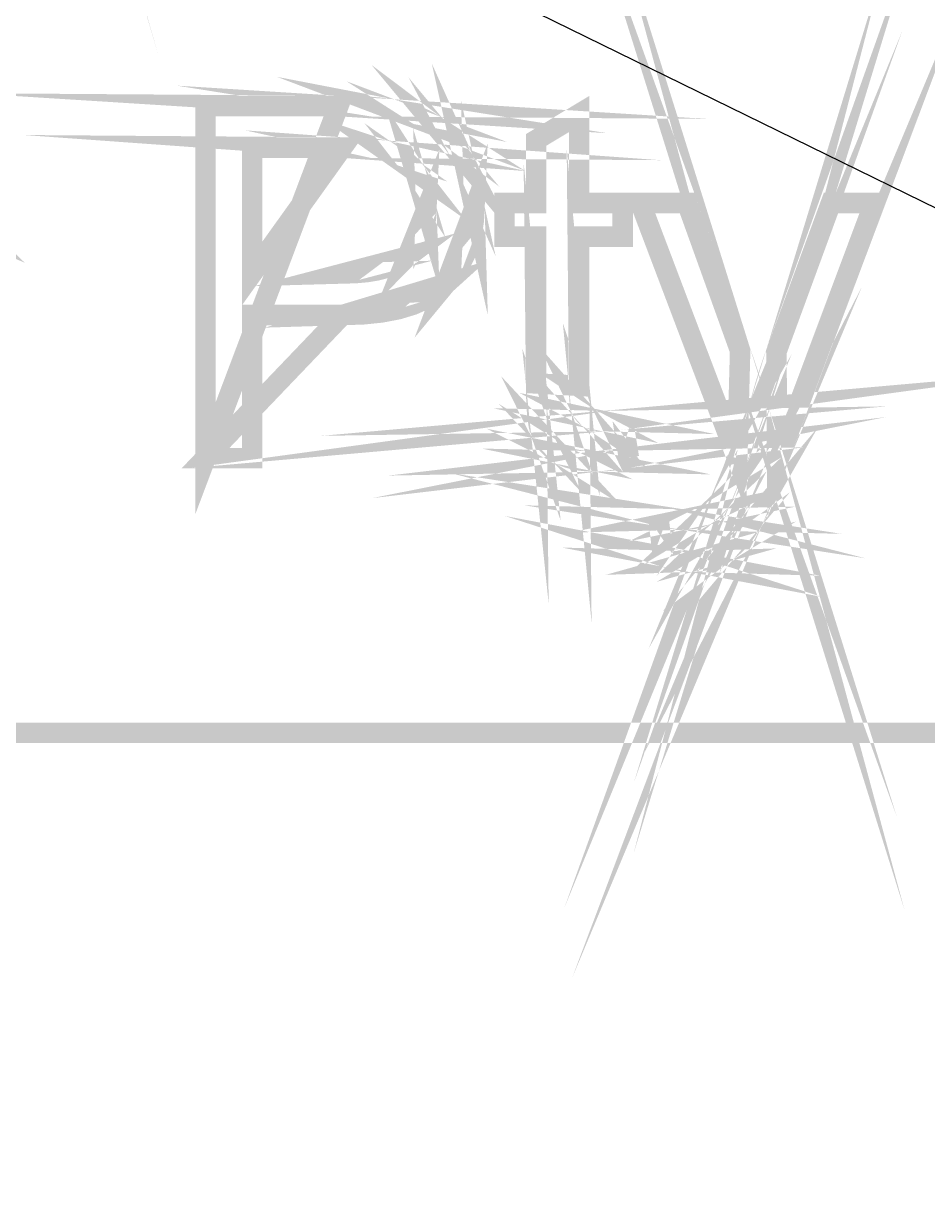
# Model space of a CAD drawing. Extents: x -4 to 1079, y -4 to 725.
# Drawn here: x 350.6 to 394.6, y 589.8 to 647.4 of the extents above; entities that cross this region are included whole.
import ezdxf

# ---------------------------------------------------------------- set-up
doc = ezdxf.new("R2010")
doc.units = 0
doc.layers.get('0').update_dxf_attribs({"linetype": 'CONTINUOUS'})
doc.layers.add('PL', color=7, linetype='CONTINUOUS')

msp = doc.modelspace()

# ---------------------------------------------------------------- linework, layer by layer
at = {"color": 7, "const_width": 1}
for points in [[(0, 720.0452880859375), (478.98712158203125, 720.0452880859375), (478.98712158203125, 612.7885437011719), (0, 612.7885437011719), (0, 720.0452880859375)], [(351.1743991416879, 664.8230697140098), (350.94861965224493, 665.4267428404444), (350.7400606323357, 665.9988451060668), (350.5487220819602, 666.5393765108772), (350.37460400111866, 667.048337054876), (350.2177063898107, 667.5257267380628), (350.07802924803667, 667.9715455604376), (349.9555725757964, 668.3857935220003), (351.1743991416879, 664.8230697140098)], [(385.5125024355948, 631.4342518537305), (385.6543321360607, 631.0396160935813), (385.79185671914297, 630.6392401769206), (385.9250761848418, 630.2331241037487), (386.05399053315733, 629.8212678740657), (386.17859976408926, 629.4036714878713), (386.2989038776378, 628.9803349451656), (386.41490287380293, 628.5512582459487), (385.5125024355948, 631.4342518537305)], [(386.41490287380293, 628.5512582459487), (386.52157411563735, 628.9650278611357), (386.6339855139828, 629.3759273980669), (386.7521370688396, 629.7839568567423), (386.8760287802078, 630.1891162371625), (387.0056606480871, 630.5914055393267), (387.1410326724777, 630.9908247632355), (387.2821448533796, 631.3873739088885), (386.41490287380293, 628.5512582459487)], [(384.5397850801237, 624.08613399975), (384.60173093580784, 624.1956753198401), (384.6737220653865, 624.343484350005), (384.75575846885994, 624.5295610902449), (384.8478401462281, 624.7539055405604), (384.949967097491, 625.0165177009505), (385.0621393226486, 625.317397571416), (385.18435682170093, 625.6565451519564), (384.5397850801237, 624.08613399975)], [(365.91752149164677, 643.3764083022252), (366.38988853788624, 643.3730598775937), (366.8292496841857, 643.3630146036988), (367.2356049305455, 643.346272480541), (367.60895427696556, 643.3228335081201), (367.9492977234459, 643.292697686436), (368.2566352699864, 643.2558650154888), (368.5309669165872, 643.2123354952782), (365.91752149164677, 643.3764083022252)], [(368.5309669165872, 643.2123354952782), (368.88422571521795, 643.1442907233011), (369.2207423906907, 643.0606996941058), (369.54051694300557, 642.9615624076923), (369.84354937216267, 642.8468788640612), (370.12983967816194, 642.7166490632119), (370.39938786100333, 642.5708730051447), (370.65219392068684, 642.4095506898593), (368.5309669165872, 643.2123354952782)], [(370.65219392068684, 642.4095506898593), (370.8898124829344, 642.2307687318524), (371.11379817346756, 642.0326137456198), (371.3241509922865, 641.8150857311616), (371.52087093939133, 641.5781846884781), (371.7039580147818, 641.3219106175691), (371.87341221845804, 641.0462635184344), (372.02923355042003, 640.7512433910742), (370.65219392068684, 642.4095506898593)], [(359.4366456172429, 626.1956415176392), (359.4366456172429, 643.3764083022252), (365.91752149164677, 643.3764083022252), (365.91752149164677, 643.3764083022252), (359.4366456172429, 626.1956415176392)], [(368.5309669165872, 643.2123354952782), (368.5309669165872, 643.2123354952782)], [(375.56265864288434, 629.8404017291032), (375.56265864288434, 637.0010078037158), (374.015686463099, 637.0010078037158), (374.015686463099, 638.6417358731851), (375.56265864288434, 638.6417358731851), (375.56265864288434, 641.7239607465453), (377.660446674563, 642.9896652572788), (377.660446674563, 638.6417358731851), (379.7816736786626, 638.6417358731851), (379.7816736786626, 637.0010078037158), (377.660446674563, 637.0010078037158), (377.660446674563, 629.7232068669982), (377.660446674563, 629.7232068669982), (375.56265864288434, 629.8404017291032)], [(370.206853444688, 638.3370292317122), (370.19573189144756, 638.6387462083356), (370.16236723172574, 638.9277870059964), (370.1067594655229, 639.2041516246948), (370.02890859283895, 639.467840064431), (369.9288146136737, 639.7188523252048), (369.8064775280275, 639.9571884070162), (369.6618973359, 640.1828483098652), (370.206853444688, 638.3370292317122)], [(372.02923355042003, 640.7512433910742), (372.16759523966033, 640.4422316322181), (372.28467051517123, 640.1246096385947), (372.3804593769529, 639.7983774102045), (372.45496182500534, 639.4635349470476), (372.50817785932855, 639.1200822491237), (372.5401074799224, 638.7680193164329), (372.55075068678707, 638.4073461489752), (372.02923355042003, 640.7512433910742)], [(369.6618973359, 640.1828483098652), (369.499139981487, 640.3915269163685), (369.32227140898357, 640.5789191091424), (369.13129161839004, 640.7450248881869), (368.9262006097065, 640.8898442535025), (368.7069983829326, 641.0133772050885), (368.4736849380686, 641.1156237429454), (368.2262602751143, 641.1965838670731), (369.6618973359, 640.1828483098652)], [(370.65219392068684, 642.4095506898593), (370.65219392068684, 642.4095506898593)], [(368.2262602751143, 641.1965838670731), (368.042336093566, 641.23700413584), (367.8187091628146, 641.2712059017194), (367.5553794828604, 641.2991891647118), (367.25234705370343, 641.3209539248172), (366.9096118753434, 641.3365001820351), (366.5271739477805, 641.3458279363659), (366.1050332710147, 641.3489371878095), (368.2262602751143, 641.1965838670731)], [(366.1050332710147, 641.3489371878095), (361.710225942079, 641.3489371878095), (361.710225942079, 635.20792641351), (366.1050332710147, 641.3489371878095)], [(368.2262602751143, 641.1965838670731), (368.2262602751143, 641.1965838670731)], [(369.2810140340589, 636.0282904482447), (369.5266448981035, 636.2763130441689), (369.73448639844867, 636.5516013835215), (369.90453853509484, 636.8541554663025), (370.0368013080419, 637.1839752925124), (370.1312747172897, 637.5410608621504), (370.18795876283843, 637.925412175217), (370.206853444688, 638.3370292317122), (369.2810140340589, 636.0282904482447)], [(372.02923355042003, 640.7512433910742), (372.02923355042003, 640.7512433910742)], [(369.6618973359, 640.1828483098652), (369.6618973359, 640.1828483098652)], [(375.82048733951524, 627.3500109093729), (375.75208380775615, 627.5457741637259), (375.6942038962674, 627.7948730389959), (375.6468476050495, 628.0973075351828), (375.6100149341023, 628.4530776522873), (375.58370588342564, 628.8621833903088), (375.5679204530197, 629.3246247492474), (375.56265864288434, 629.8404017291032), (375.82048733951524, 627.3500109093729)], [(344.2599109746516, 638.923003542237), (344.95446991251447, 638.8883234299816), (345.61171783305406, 638.7842830932149), (346.23165473627034, 638.610882531937), (346.81428062216366, 638.3681217461483), (347.35959549073357, 638.0560007358483), (347.8675993419804, 637.6745195010374), (348.3382921759039, 637.2236780417152), (344.2599109746516, 638.923003542237)], [(385.37186860106885, 626.1722025452182), (380.6489156582393, 638.6417358731851), (382.92249598307535, 638.6417358731851), (385.5125024355948, 631.4342518537305), (385.5125024355948, 631.4342518537305), (385.37186860106885, 626.1722025452182)], [(387.2821448533796, 631.3873739088885), (389.942468223162, 638.6417358731851), (392.05197574105114, 638.6417358731851), (387.31730331201106, 625.9846907658502), (387.31730331201106, 625.9846907658502), (387.2821448533796, 631.3873739088885)], [(372.55075068678707, 638.4073461489752), (372.52228907741886, 637.79494320118), (372.4369042493137, 637.210045170001), (372.29459620247195, 636.6526520554385), (372.0953649368936, 636.1227638574925), (371.8392104525784, 635.6203805761631), (371.52613274952665, 635.14550221145), (371.15613182773814, 634.6981287633535), (372.55075068678707, 638.4073461489752)], [(370.206853444688, 638.3370292317122), (370.206853444688, 638.3370292317122)], [(372.55075068678707, 638.4073461489752), (372.55075068678707, 638.4073461489752)], [(366.15191121585667, 635.20792641351), (366.7553451691033, 635.224668536668), (367.30663936737244, 635.2748949061414), (367.8057938106643, 635.3586055219306), (368.2528084989789, 635.4758003840357), (368.6476834323162, 635.6264794924563), (368.9904186106762, 635.8106428471926), (369.2810140340589, 636.0282904482447), (366.15191121585667, 635.20792641351)], [(369.2810140340589, 636.0282904482447), (369.2810140340589, 636.0282904482447)], [(366.15191121585667, 635.20792641351), (366.15191121585667, 635.20792641351)], [(371.15613182773814, 634.6981287633535), (370.7117480444913, 634.2954807014073), (370.1755217570641, 633.9547784951449), (369.5474529654566, 633.6760221445666), (368.8275416696692, 633.4592116496725), (368.01578786970134, 633.3043470104624), (367.1121915655534, 633.2114282269364), (366.1167527572252, 633.1804552990943), (371.15613182773814, 634.6981287633535)], [(371.15613182773814, 634.6981287633535), (371.15613182773814, 634.6981287633535)], [(387.31730331201106, 625.9846907658502), (387.1065917334102, 625.4247863328144), (386.9097521997114, 624.9170216547553), (386.72678471091484, 624.4613967316737), (386.55768926702063, 624.0579115635697), (386.40246586802857, 623.7065661504428), (386.26111451393865, 623.4073604922933), (386.13363520475104, 623.1602945891209), (387.31730331201106, 625.9846907658502)], [(366.1167527572252, 633.1804552990943), (361.710225942079, 633.1804552990943), (361.710225942079, 626.1956415176392), (359.4366456172429, 626.1956415176392), (366.1167527572252, 633.1804552990943)], [(377.660446674563, 629.7232068669982), (377.6627188198488, 629.4785326957058), (377.66953525570585, 629.2601675750897), (377.68089598213436, 629.0681115051503), (377.6968009991343, 628.9023644858876), (377.71725030670564, 628.7629265173016), (377.74224390484846, 628.6497975993921), (377.7717817935627, 628.5629777321592), (377.660446674563, 629.7232068669982)], [(377.7717817935627, 628.5629777321592), (377.8064619058183, 628.4914649489566), (377.84688217458506, 628.4242572831371), (377.89304259986307, 628.361354734701), (377.9449431816525, 628.3027573036486), (378.00258391995305, 628.2484649899795), (378.0659648147649, 628.198477793694), (378.13508586608805, 628.1527957147919), (377.7717817935627, 628.5629777321592)], [(378.8558342680335, 628.0004423940554), (378.96083129755215, 628.0021166063714), (379.07491690821337, 628.0071392433185), (379.1980911000175, 628.0155103048974), (379.33035387296457, 628.0272297911081), (379.4717052270544, 628.04229770195), (379.6221451622871, 628.0607140374237), (379.7816736786626, 628.0824787975289), (378.8558342680335, 628.0004423940554)], [(376.7111682915129, 626.3948727832176), (376.5380069034232, 626.5033378239618), (376.38015259936344, 626.6211306190365), (376.2376053793336, 626.7482511684422), (376.11036524333406, 626.8846994721788), (375.9984321913644, 627.030475530246), (375.90180622342484, 627.1855793426441), (375.82048733951524, 627.3500109093729), (376.7111682915129, 626.3948727832176)], [(377.7717817935627, 628.5629777321592), (377.7717817935627, 628.5629777321592)], [(386.41490287380293, 628.5512582459487), (386.41490287380293, 628.5512582459487)], [(378.13508586608805, 628.1527957147919), (378.2115016996443, 628.1123754460252), (378.2967669411553, 628.0781736801455), (378.3908815906212, 628.0501904171531), (378.493845648042, 628.0284256570479), (378.60565911341763, 628.0128793998299), (378.72632198674813, 628.0035516454991), (378.8558342680335, 628.0004423940554), (378.13508586608805, 628.1527957147919)], [(378.13508586608805, 628.1527957147919), (378.13508586608805, 628.1527957147919)], [(378.8558342680335, 628.0004423940554), (378.8558342680335, 628.0004423940554)], [(379.7816736786626, 628.0824787975289), (380.0863803201355, 626.2190804900602), (380.0863803201355, 626.2190804900602), (379.7816736786626, 628.0824787975289)], [(378.49253019550815, 626.0315687106922), (378.174908201885, 626.0389830795194), (377.878333448803, 626.0612261860003), (377.6028059362623, 626.0982980301357), (377.3483256642631, 626.150198611925), (377.1148926328051, 626.2169279313684), (376.90250684188834, 626.2984859884659), (376.7111682915129, 626.3948727832176), (378.49253019550815, 626.0315687106922)], [(375.82048733951524, 627.3500109093729), (375.82048733951524, 627.3500109093729)], [(383.8483353937045, 623.4298427719623), (383.9657694289975, 623.5006380356014), (384.0769849614031, 623.579086841255), (384.1819819909216, 623.665189188924), (384.28076051755295, 623.7589450786081), (384.37332054129706, 623.8603545103069), (384.459662062154, 623.969417484021), (384.5397850801237, 624.08613399975), (383.8483353937045, 623.4298427719623)], [(380.0863803201355, 626.2190804900602), (379.83572681914376, 626.1693324669626), (379.5927268601669, 626.12723798588), (379.3573804432051, 626.0927970468124), (379.1296875682583, 626.0660096497598), (378.9096482353266, 626.0468757947223), (378.6972624444099, 626.0353954816998), (378.49253019550815, 626.0315687106922), (380.0863803201355, 626.2190804900602)], [(376.7111682915129, 626.3948727832176), (376.7111682915129, 626.3948727832176)], [(378.49253019550815, 626.0315687106922), (378.49253019550815, 626.0315687106922)], [(385.18435682170093, 625.6565451519564), (385.2025339839867, 625.7101199460617), (385.2235812245279, 625.7703915894297), (385.24749854332475, 625.8373600820611), (385.2742859403774, 625.9110254239558), (385.3039434156856, 625.9913876151134), (385.33647096924943, 626.0784466555342), (385.37186860106885, 626.1722025452182), (385.18435682170093, 625.6565451519564)], [(385.18435682170093, 625.6565451519564), (385.18435682170093, 625.6565451519564)], [(382.72326471749693, 623.1954530477524), (382.91843003887993, 623.2002365115119), (383.1021150472403, 623.2145869027898), (383.2743197425782, 623.2385042215867), (383.4350441248936, 623.2719884679026), (383.58428819418634, 623.315039641737), (383.7220519504567, 623.3676577430903), (383.8483353937045, 623.4298427719623), (382.72326471749693, 623.1954530477524)], [(386.13363520475104, 623.1602945891209), (385.9695623978042, 622.8736455233399), (385.79879274159407, 622.6097179104155), (385.6213262361208, 622.3685117503484), (385.4371628813845, 622.1500270431386), (385.24630267738496, 621.9542637887857), (385.0487456241224, 621.78122198729), (384.84449172159657, 621.6309016386513), (386.13363520475104, 623.1602945891209)], [(384.5397850801237, 624.08613399975), (384.5397850801237, 624.08613399975)], [(381.5161576378159, 623.3829648271203), (381.7101270932591, 623.3332168040229), (381.8969213530631, 623.29112232294), (382.07654041722793, 623.2566813838724), (382.24898428575386, 623.22989398682), (382.4142529586406, 623.2107601317823), (382.57234643588833, 623.1992798187599), (382.72326471749693, 623.1954530477524), (381.5161576378159, 623.3829648271203)], [(381.7505473620258, 621.4023716575466), (381.5161576378159, 623.3829648271203), (381.5161576378159, 623.3829648271203), (381.7505473620258, 621.4023716575466)], [(382.72326471749693, 623.1954530477524), (382.72326471749693, 623.1954530477524)], [(383.8483353937045, 623.4298427719623), (383.8483353937045, 623.4298427719623)], [(386.13363520475104, 623.1602945891209), (386.13363520475104, 623.1602945891209)], [(383.1100077624433, 621.1445429609157), (382.9330196033461, 621.1498047710512), (382.7502912877375, 621.165590201457), (382.5618228156176, 621.1918992521336), (382.36761418698666, 621.228731923081), (382.16766540184426, 621.2760882142989), (381.9619764601907, 621.3339681257874), (381.7505473620258, 621.4023716575466), (383.1100077624433, 621.1445429609157)], [(384.84449172159657, 621.6309016386513), (384.63114923792807, 621.5018677037419), (384.40632644123684, 621.3926851434339), (384.1700233315231, 621.3033539577274), (383.922239908787, 621.2338741466223), (383.66297617302826, 621.1842457101186), (383.3922321242471, 621.1544686482165), (383.1100077624433, 621.1445429609157), (384.84449172159657, 621.6309016386513)], [(384.84449172159657, 621.6309016386513), (384.84449172159657, 621.6309016386513)], [(383.1100077624433, 621.1445429609157), (383.1100077624433, 621.1445429609157)]]:
    msp.add_lwpolyline(points, dxfattribs=at)
at = {"layer": 'PL', "color": 7}
msp.add_lwpolyline([(796.4838850548153, 441.41874561926716), (605.9945790533709, 53.20595891149783), (384.2917740815293, 61.56361403343621), (383.3415048582621, 1.8831830738460553), (283.86838109075103, 3.052233466041301), (65.10188350239045, 80.02635481357106), (349.9440673597113, 660.5281178172061), (796.4838850548153, 441.41874561926716)], dxfattribs=at)

doc.saveas('drawing.dxf')
